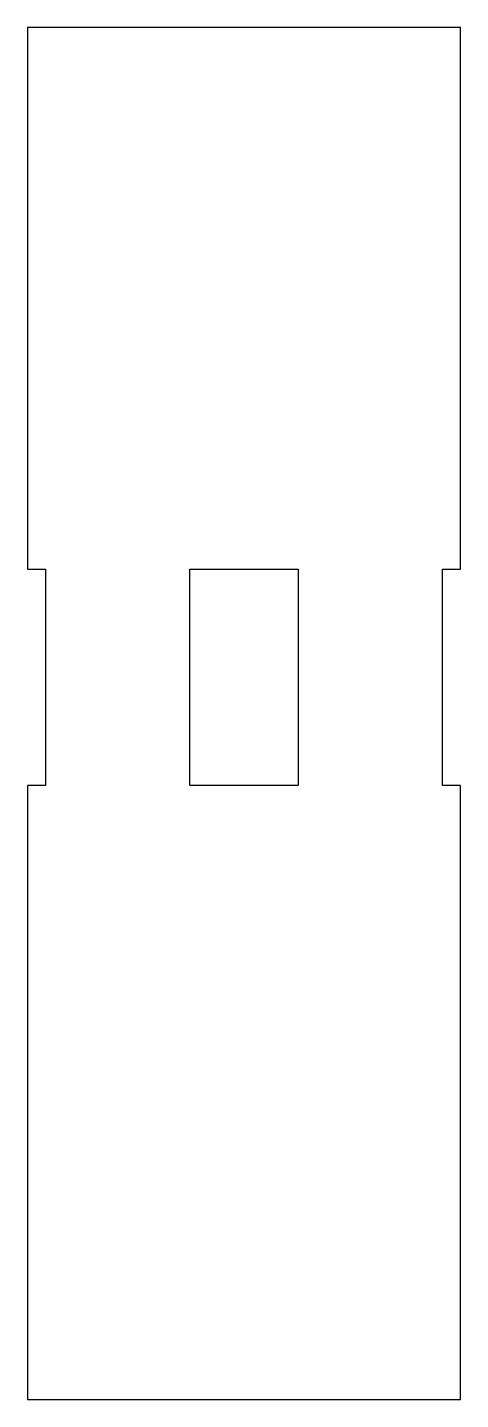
# Model space of a CAD drawing. Header units: metres. Extents: x -15 to -3, y 3 to 41.
import ezdxf

# ---------------------------------------------------------------- set-up
doc = ezdxf.new("R2010")
doc.units = ezdxf.units.M

msp = doc.modelspace()

# ---------------------------------------------------------------- linework, layer by layer
for p, q in [((-3, 41), (-15, 41)), ((-15, 41), (-15, 26)), ((-3, 26), (-3, 41)), ((-15, 26), (-14.5, 26)), ((-14.5, 26), (-14.5, 20.01)), ((-10.5, 20.01), (-10.5, 26)), ((-10.5, 26), (-7.5, 26)), ((-7.5, 26), (-7.5, 20.01)), ((-3.5, 20.01), (-3.5, 26)), ((-3.5, 26), (-3, 26)), ((-14.5, 20.01), (-15, 20.01)), ((-15, 20.01), (-15, 3)), ((-7.5, 20.01), (-10.5, 20.01)), ((-3, 20.01), (-3.5, 20.01)), ((-3, 3), (-3, 20.01)), ((-15, 3), (-3, 3))]:
    msp.add_line(p, q)

doc.saveas('drawing.dxf')
